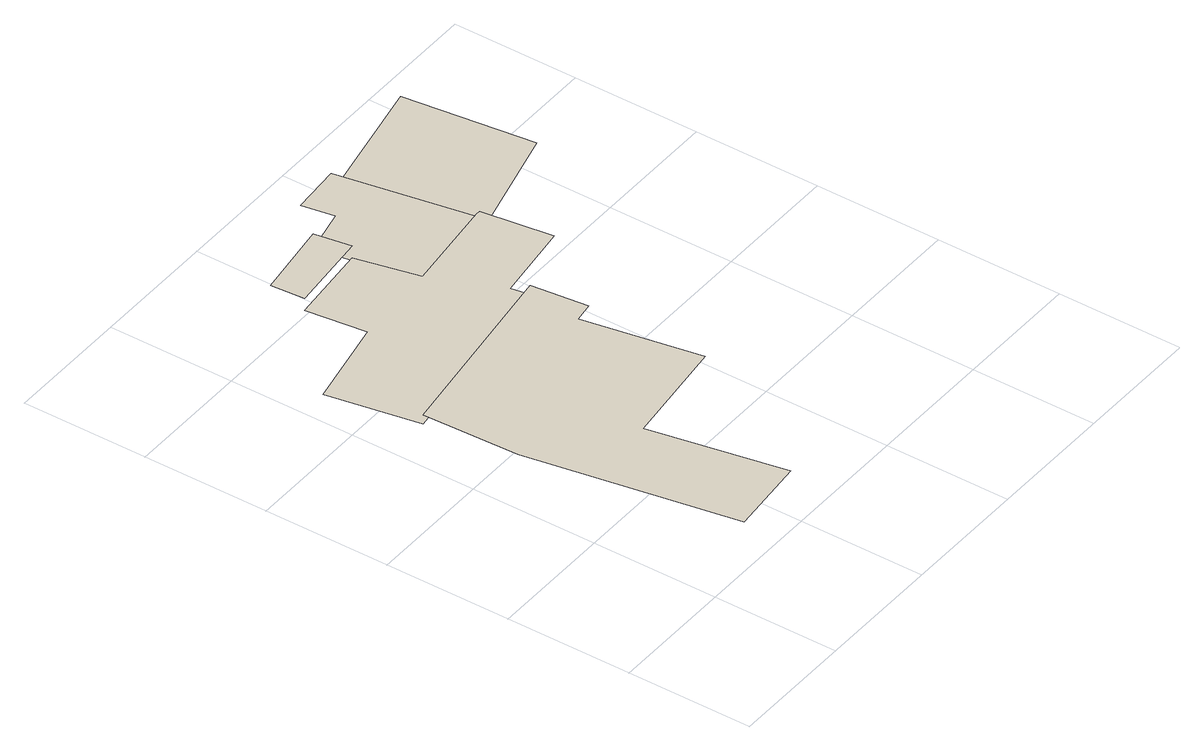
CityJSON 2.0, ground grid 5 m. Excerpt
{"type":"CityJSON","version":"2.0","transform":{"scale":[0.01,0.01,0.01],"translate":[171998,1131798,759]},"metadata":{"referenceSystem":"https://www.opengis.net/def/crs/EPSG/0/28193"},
"CityObjects":{
"building1":{"type":"Building","attributes":{"numberOfFloors":{"value":1,"sources":[{"name":"Amiran Atlas, sheet 12, map 4.3","type":"Secondary cartographic source"}],"paradata":{"author":"Beatrice Vaienti","date":"29-05-2023","comments":"In the atlas the value is \"1-3\", we have chosen a random value between 1 and 3 assigning a higher probability to 1 and 2 floors, respectively p=[0.35,0.35,0.3] for 1, 2, 3 floors","version":0}},"roof":{"type":{"value":"flat","paradata":{"author":"Beatrice Vaienti","date":"29-05-2023","version":0}}},"updatedGeometry":true,"terrainDifference":{"value":"0.9312783557558433"}},"geometry":[{"type":"MultiSurface","lod":"0","boundaries":[[[0,1,2,3,4,5,6,7,8]]]}]},
"building2":{"type":"Building","attributes":{"numberOfFloors":{"value":1,"sources":[{"name":"Amiran Atlas, sheet 12, map 4.3","type":"Secondary cartographic source"}],"paradata":{"author":"Beatrice Vaienti","date":"29-05-2023","comments":"In the atlas the value is \"1-3\", we have chosen a random value between 1 and 3 assigning a higher probability to 1 and 2 floors, respectively p=[0.35,0.35,0.3] for 1, 2, 3 floors","version":0}},"roof":{"type":{"value":"flat","paradata":{"author":"Beatrice Vaienti","date":"29-05-2023","version":0}}},"updatedGeometry":true,"terrainDifference":{"value":"1.4385670210454846"}},"geometry":[{"type":"MultiSurface","lod":"0","boundaries":[[[9,10,11,12,13,14,15,16,17,18,19]]]}]},
"building3":{"type":"Building","attributes":{"numberOfFloors":{"value":1,"sources":[{"name":"Amiran Atlas, sheet 12, map 4.3","type":"Secondary cartographic source"}],"paradata":{"author":"Beatrice Vaienti","date":"29-05-2023","comments":"In the atlas the value is \"1-3\", we have chosen a random value between 1 and 3 assigning a higher probability to 1 and 2 floors, respectively p=[0.35,0.35,0.3] for 1, 2, 3 floors","version":0}},"roof":{"type":{"value":"domed","paradata":{"author":"Beatrice Vaienti","date":"29-05-2023","version":0}}},"updatedGeometry":true,"terrainDifference":{"value":"0.5270279769158224"}},"geometry":[{"type":"MultiSurface","lod":"0","boundaries":[[[20,21,22,23]]]}]},
"building4":{"type":"Building","attributes":{"numberOfFloors":{"value":3,"sources":[{"name":"Amiran Atlas, sheet 12, map 4.3","type":"Secondary cartographic source"}],"paradata":{"author":"Beatrice Vaienti","date":"29-05-2023","comments":"In the atlas the value is \"1-3\", we have chosen a random value between 1 and 3 assigning a higher probability to 1 and 2 floors, respectively p=[0.35,0.35,0.3] for 1, 2, 3 floors","version":0}},"roof":{"type":{"value":"flat","paradata":{"author":"Beatrice Vaienti","date":"29-05-2023","version":0}}},"updatedGeometry":true,"terrainDifference":{"value":"0.7169835763059091"}},"geometry":[{"type":"MultiSurface","lod":"0","boundaries":[[[24,25,26,27,28,29,30]]]}]},
"building5":{"type":"Building","attributes":{"numberOfFloors":{"value":3,"sources":[{"name":"Amiran Atlas, sheet 12, map 4.3","type":"Secondary cartographic source"}],"paradata":{"author":"Beatrice Vaienti","date":"29-05-2023","comments":"In the atlas the value is \"1-3\", we have chosen a random value between 1 and 3 assigning a higher probability to 1 and 2 floors, respectively p=[0.35,0.35,0.3] for 1, 2, 3 floors","version":0}},"roof":{"type":{"value":"flat","paradata":{"author":"Beatrice Vaienti","date":"29-05-2023","version":0}}},"updatedGeometry":true,"terrainDifference":{"value":"1.0173892070637085"}},"geometry":[{"type":"MultiSurface","lod":"0","boundaries":[[[31,32,33,34,35]]]}]}
},
"vertices":[
[895,676,225],[811,1141,225],[889,1153,225],[863,1378,225],[87,1268,225],[102,885,225],[247,53,225],[561,84,225],[458,622,225],
[22,1634,186],[87,1268,186],[863,1378,186],[852,1452,186],[1168,1495,186],[1129,1775,186],[1112,1776,186],[732,1729,186],[675,1980,186],[354,1948,186],[383,1707,186],
[354,1948,238],[675,1980,238],[651,2124,238],[343,2080,238],
[675,1980,175],[732,1729,175],[1112,1776,175],[1016,2309,175],[817,2294,175],[838,2164,175],[651,2124,175],
[1578,2422,86],[1016,2309,86],[1112,1776,86],[1129,1775,86],[1641,1905,86]
]}
